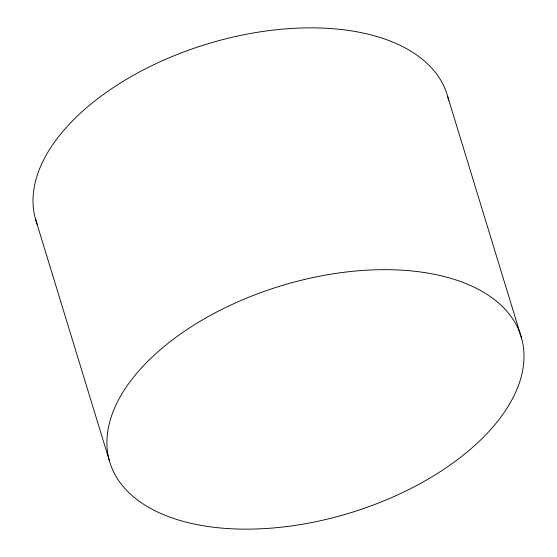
<?xml version="1.0" encoding="UTF-8"?>
<svg xmlns="http://www.w3.org/2000/svg" width="557" height="557" viewBox="0 0 557 557"><rect width="100%" height="100%" fill="white"/><g stroke="black" fill="none" stroke-linecap="round" stroke-linejoin="round"><path stroke-width="0.84" d="M447.612 96.264L521.54 338.085A215.023 118.676 -17 0 1 240.067 529.087A215.023 118.676 -17 0 1 184.785 331.053A215.023 118.676 -17 0 1 521.54 338.085M35.46 218.915L109.388 460.736M37.27 224.457A215.023 118.676 -17 0 1 208.179 43.69A215.023 118.676 -17 0 1 448.608 100.309"/></g></svg>
